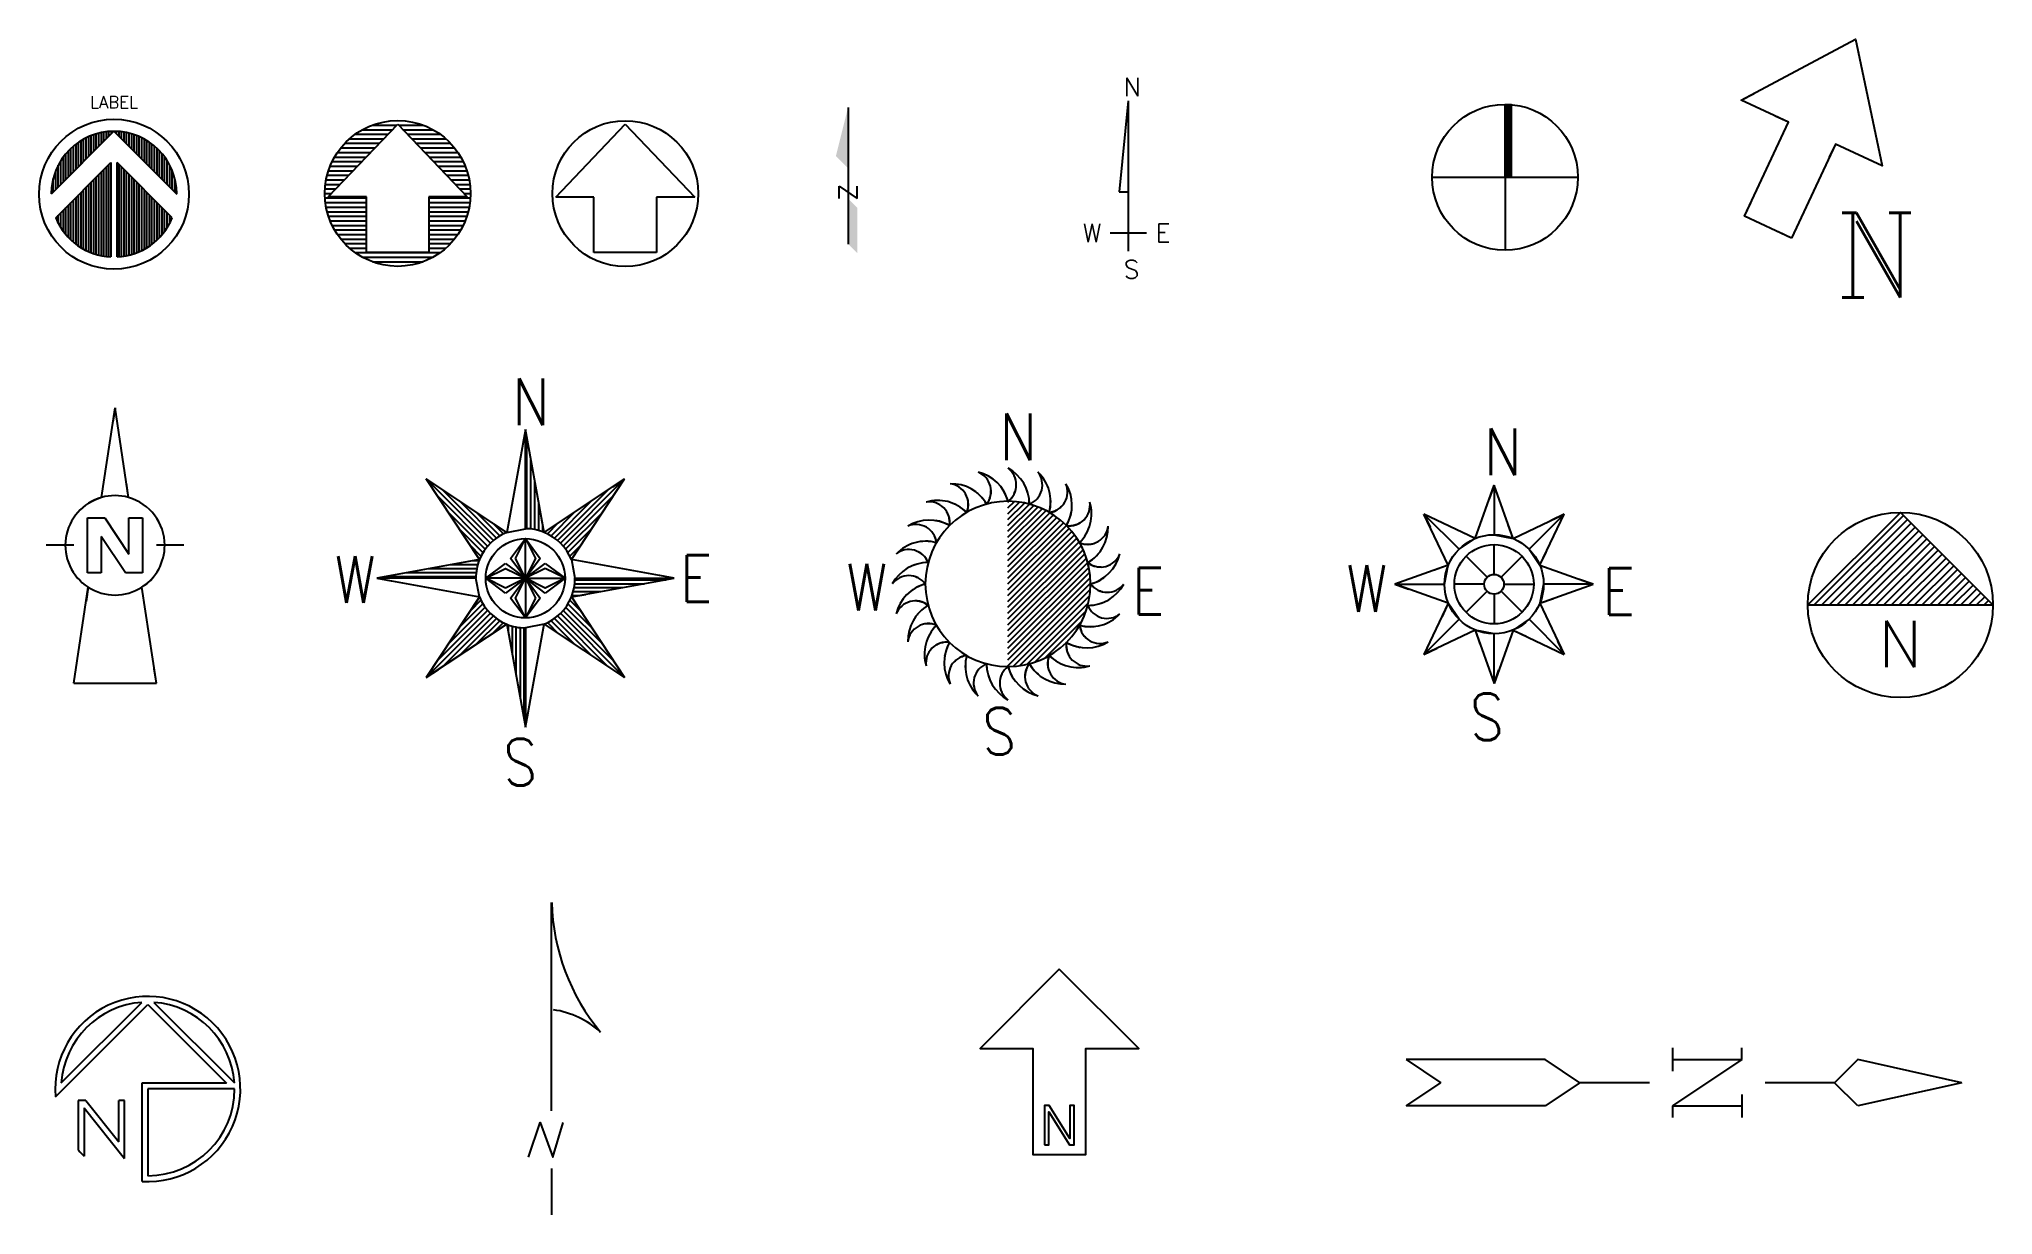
# Model space of a CAD drawing. Extents: x -0.5 to 12.9, y -7 to 1.1.
import ezdxf
from ezdxf.enums import TextEntityAlignment as Align

# ---------------------------------------------------------------- set-up
doc = ezdxf.new("R2010")
doc.units = 0
doc.header["$LTSCALE"] = 48
doc.header["$MEASUREMENT"] = 0
doc.linetypes.add('PTS_EXT', pattern=[999999, 0, -999999])
doc.layers.get('0').update_dxf_attribs({"linetype": 'CONTINUOUS'})
doc.styles.add('COMPLEX', font='COMPLEX')
doc.styles.add('SIMPLEX', font='SIMPLEX.SHX')
doc.styles.get("Standard").update_dxf_attribs({"font": 'simplex'})

# ---------------------------------------------------------------- blocks, each defined once
blk = doc.blocks.new('*X0')
at = {"color": 0}
for p, q in [((-47.4, 40), (-5.8, 40)), ((-45.1, 42.5), (-8.3, 42.5)), ((-42.6, 45), (-10.8, 45)), ((-39.8, 47.5), (-13.3, 47.5)), ((-36.7, 50), (-15.8, 50)), ((-33, 52.5), (-18.3, 52.5)), ((-28.6, 55), (-20.8, 55)), ((-58.7, 20), (14.2, 20)), ((-57.8, 22.5), (11.7, 22.5)), ((-56.7, 25), (9.2, 25)), ((-55.6, 27.5), (6.7, 27.5)), ((-54.3, 30), (4.2, 30)), ((-52.8, 32.5), (1.7, 32.5)), ((-51.2, 35), (-0.8, 35)), ((-49.4, 37.5), (-3.3, 37.5)), ((-61.8, 5), (29.2, 5)), ((-61.5, 7.5), (26.7, 7.5)), ((-61.2, 10), (24.2, 10)), ((-60.7, 12.5), (21.7, 12.5)), ((-60.2, 15), (19.2, 15)), ((-59.5, 17.5), (16.7, 17.5))]:
    blk.add_line(p, q, dxfattribs=at)
blk = doc.blocks.new('*X1')
at = {"color": 0}
for p, q in [((-61.8, -5), (29.2, -5)), ((-61.5, -7.5), (26.7, -7.5)), ((-61.2, -10), (24.2, -10)), ((-60.7, -12.5), (21.7, -12.5)), ((-60.2, -15), (19.2, -15)), ((-59.5, -17.5), (16.7, -17.5)), ((-58.7, -20), (14.2, -20)), ((-57.8, -22.5), (11.7, -22.5)), ((-56.7, -25), (9.2, -25)), ((-55.6, -27.5), (6.7, -27.5)), ((-54.3, -30), (4.2, -30)), ((-52.8, -32.5), (1.7, -32.5)), ((-51.2, -35), (-0.8, -35)), ((-49.4, -37.5), (-3.3, -37.5)), ((-47.4, -40), (-5.8, -40)), ((-45.1, -42.5), (-8.3, -42.5)), ((-42.6, -45), (-10.8, -45)), ((-39.8, -47.5), (-13.3, -47.5)), ((-36.7, -50), (-15.8, -50)), ((-33, -52.5), (-18.3, -52.5)), ((-28.6, -55), (-20.8, -55))]:
    blk.add_line(p, q, dxfattribs=at)
blk = doc.blocks.new('*X2')
at = {"color": 0}
for p, q in [((44.7, -17.5), (59.5, -17.5)), ((47.2, -15), (60.2, -15)), ((49.7, -12.5), (60.7, -12.5)), ((52.2, -10), (61.2, -10)), ((54.7, -7.5), (61.5, -7.5)), ((57.2, -5), (61.8, -5)), ((59.7, -2.5), (61.9, -2.5)), ((24.7, -37.5), (49.4, -37.5)), ((27.2, -35), (51.2, -35)), ((29.7, -32.5), (52.8, -32.5)), ((32.2, -30), (54.3, -30)), ((34.7, -27.5), (55.6, -27.5)), ((37.2, -25), (56.7, -25)), ((39.7, -22.5), (57.8, -22.5)), ((42.2, -20), (58.7, -20)), ((4.7, -57.5), (23.2, -57.5)), ((7.2, -55), (28.6, -55)), ((9.7, -52.5), (33, -52.5)), ((12.2, -50), (36.7, -50)), ((14.7, -47.5), (39.8, -47.5)), ((17.2, -45), (42.6, -45)), ((19.7, -42.5), (45.1, -42.5)), ((22.2, -40), (47.4, -40)), ((2.2, -60), (15.6, -60))]:
    blk.add_line(p, q, dxfattribs=at)
blk = doc.blocks.new('*X3')
at = {"color": 0}
for p, q in [((2.2, 60), (15.6, 60)), ((4.7, 57.5), (23.2, 57.5)), ((7.2, 55), (28.6, 55)), ((9.7, 52.5), (33, 52.5)), ((12.2, 50), (36.7, 50)), ((14.7, 47.5), (39.8, 47.5)), ((17.2, 45), (42.6, 45)), ((19.7, 42.5), (45.1, 42.5)), ((22.2, 40), (47.4, 40)), ((24.7, 37.5), (49.4, 37.5)), ((27.2, 35), (51.2, 35)), ((29.7, 32.5), (52.8, 32.5)), ((32.2, 30), (54.3, 30)), ((34.7, 27.5), (55.6, 27.5)), ((37.2, 25), (56.7, 25)), ((39.7, 22.5), (57.8, 22.5)), ((42.2, 20), (58.7, 20)), ((44.7, 17.5), (59.5, 17.5)), ((47.2, 15), (60.2, 15)), ((49.7, 12.5), (60.7, 12.5)), ((52.2, 10), (61.2, 10)), ((54.7, 7.5), (61.5, 7.5)), ((57.2, 5), (61.8, 5)), ((59.7, 2.5), (61.9, 2.5)), ((62, 0), (62.2, 0))]:
    blk.add_line(p, q, dxfattribs=at)
blk = doc.blocks.new('*X4')
at = {"color": 0}
for p, q in [((0.12, 0), (0.12, 23.92)), ((0.25, 0), (0.25, 23.92)), ((0.38, 0), (0.38, 23.92)), ((0.5, 0), (0.5, 23.92)), ((0.62, 0), (0.62, 23.92)), ((0.75, 0), (0.75, 23.92)), ((0.88, 0), (0.88, 23.92)), ((1, 0), (1, 23.92)), ((1.12, 0), (1.12, 23.92)), ((1.25, 0), (1.25, 23.92)), ((1.38, 0), (1.38, 23.92)), ((1.5, 0), (1.5, 23.92)), ((1.62, 0), (1.62, 23.92)), ((1.75, 0), (1.75, 23.92)), ((1.88, 0), (1.88, 23.92))]:
    blk.add_line(p, q, dxfattribs=at)

msp = doc.modelspace()

# ---------------------------------------------------------------- hatches: boundary and pattern name
at = {"true_color": 0x000000}
h = msp.add_hatch(dxfattribs=at)
h.set_pattern_fill('ANSI31', color=18, scale=0.3)
h.paths.add_polyline_path([(12.888, -2.817), (12.253, -2.182), (11.618, -2.817)])

# ---------------------------------------------------------------- linework, layer by layer
at = {"color": 18, "true_color": 0x000000}
for p, q in [((5.035, 0.595), (5.035, -0.342)), ((6.957, 0.641), (6.895, 0.016)), ((6.957, 0.641), (6.957, -0.39)), ((9.541, 0.616), (9.541, -0.384)), ((9.541, 0.616), (9.583, 0.616)), ((9.583, 0.616), (9.583, 0.116)), ((0, 0.432), (-0.431, 0.001)), ((0, 0.432), (0.431, 0.001)), ((1.469, -0.019), (1.946, 0.481)), ((1.654, 0.411), (1.879, 0.411)), ((1.704, 0.442), (1.909, 0.442)), ((1.772, 0.474), (1.939, 0.474)), ((1.946, 0.481), (2.422, -0.019)), ((1.953, 0.474), (2.12, 0.474)), ((1.982, 0.442), (2.188, 0.442)), ((2.012, 0.411), (2.237, 0.411)), ((3.03, -0.02), (3.507, 0.48)), ((3.507, 0.48), (3.983, -0.02)), ((1.532, 0.286), (1.76, 0.286)), ((1.555, 0.317), (1.79, 0.317)), ((1.583, 0.349), (1.82, 0.349)), ((1.615, 0.38), (1.849, 0.38)), ((2.042, 0.38), (2.276, 0.38)), ((2.072, 0.349), (2.309, 0.349)), ((2.102, 0.317), (2.336, 0.317)), ((2.131, 0.286), (2.359, 0.286)), ((-0.399, -0.162), (-0.021, 0.217)), ((-0.021, 0.217), (-0.021, -0.43)), ((0.399, -0.162), (0.021, 0.217)), ((0.021, -0.43), (0.021, 0.217)), ((1.471, 0.161), (1.641, 0.161)), ((1.482, 0.192), (1.671, 0.192)), ((1.496, 0.224), (1.7, 0.224)), ((1.513, 0.255), (1.73, 0.255)), ((2.161, 0.255), (2.379, 0.255)), ((2.191, 0.224), (2.395, 0.224)), ((2.221, 0.192), (2.409, 0.192)), ((2.25, 0.161), (2.421, 0.161)), ((1.446, 0.005), (1.492, 0.005)), ((1.447, 0.036), (1.522, 0.036)), ((1.45, 0.067), (1.552, 0.067)), ((1.455, 0.099), (1.581, 0.099)), ((1.462, 0.13), (1.611, 0.13)), ((2.28, 0.13), (2.43, 0.13)), ((2.31, 0.099), (2.437, 0.099)), ((2.34, 0.067), (2.442, 0.067)), ((2.369, 0.036), (2.445, 0.036)), ((2.399, 0.005), (2.446, 0.005)), ((4.973, 0.054), (5.098, -0.03)), ((4.973, -0.03), (4.973, 0.054)), ((5.098, -0.03), (5.098, 0.054)), ((6.895, 0.016), (6.957, 0.016)), ((9.041, 0.116), (10.041, 0.116)), ((1.447, -0.026), (1.731, -0.026)), ((1.45, -0.058), (1.731, -0.058)), ((1.455, -0.089), (1.731, -0.089)), ((1.462, -0.12), (1.731, -0.12)), ((1.731, -0.019), (1.469, -0.019)), ((1.731, -0.4), (1.731, -0.019)), ((2.422, -0.019), (2.16, -0.019)), ((2.16, -0.019), (2.16, -0.4)), ((2.16, -0.026), (2.445, -0.026)), ((2.16, -0.058), (2.442, -0.058)), ((2.16, -0.089), (2.437, -0.089)), ((2.16, -0.12), (2.43, -0.12)), ((3.292, -0.02), (3.03, -0.02)), ((3.292, -0.401), (3.292, -0.02)), ((3.983, -0.02), (3.721, -0.02)), ((3.721, -0.02), (3.721, -0.401)), ((1.471, -0.151), (1.731, -0.151)), ((1.482, -0.183), (1.731, -0.183)), ((1.496, -0.214), (1.731, -0.214)), ((1.513, -0.245), (1.731, -0.245)), ((2.16, -0.151), (2.421, -0.151)), ((2.16, -0.183), (2.409, -0.183)), ((2.16, -0.214), (2.395, -0.214)), ((2.16, -0.245), (2.379, -0.245)), ((6.832, -0.265), (7.082, -0.265)), ((1.532, -0.276), (1.731, -0.276)), ((1.555, -0.308), (1.731, -0.308)), ((1.583, -0.339), (1.731, -0.339)), ((1.615, -0.37), (1.731, -0.37)), ((1.654, -0.401), (2.237, -0.401)), ((2.16, -0.4), (1.731, -0.4)), ((2.16, -0.276), (2.359, -0.276)), ((2.16, -0.308), (2.336, -0.308)), ((2.16, -0.339), (2.309, -0.339)), ((2.16, -0.37), (2.276, -0.37)), ((3.721, -0.401), (3.292, -0.401)), ((1.704, -0.433), (2.188, -0.433)), ((1.772, -0.464), (2.12, -0.464)), ((12.253, -2.182), (11.618, -2.817)), ((12.888, -2.817), (12.253, -2.182)), ((11.618, -2.817), (12.888, -2.817))]:
    msp.add_line(p, q, dxfattribs=at)
at = {"color": 18, "linetype": 'Continuous', "true_color": 0x000000}
for p, q in [((-0.085, -2.081), (0.007, -1.464)), ((0.1, -2.081), (0.007, -1.464)), ((2.95, -2.319), (2.822, -1.613)), ((2.822, -2.294), (2.822, -1.613)), ((2.832, -2.294), (2.832, -1.67)), ((2.859, -2.296), (2.859, -1.819)), ((2.694, -2.319), (2.142, -1.953)), ((2.507, -2.505), (2.142, -1.953)), ((2.582, -2.393), (2.142, -1.953)), ((2.887, -2.3), (2.887, -1.969)), ((2.95, -2.319), (3.502, -1.953)), ((3.063, -2.393), (3.502, -1.953)), ((3.137, -2.505), (3.502, -1.953)), ((9.336, -2.361), (9.466, -1.995)), ((2.563, -2.413), (2.217, -2.067)), ((2.602, -2.375), (2.256, -2.029)), ((2.623, -2.358), (2.369, -2.104)), ((2.914, -2.306), (2.914, -2.118)), ((3.021, -2.358), (3.275, -2.104)), ((3.043, -2.375), (3.388, -2.029)), ((3.081, -2.413), (3.427, -2.067)), ((6.132, -2.112), (6.138, -2.106)), ((6.132, -2.152), (6.176, -2.108)), ((6.132, -2.192), (6.212, -2.112)), ((6.132, -2.232), (6.246, -2.118)), ((6.132, -2.272), (6.279, -2.126)), ((6.132, -2.312), (6.31, -2.135)), ((-0.181, -2.22), (-0.064, -2.22)), ((-0.181, -2.597), (-0.181, -2.22)), ((-0.064, -2.22), (0.102, -2.469)), ((0.102, -2.22), (0.196, -2.22)), ((0.102, -2.469), (0.102, -2.22)), ((0.196, -2.22), (0.196, -2.597)), ((2.546, -2.435), (2.293, -2.181)), ((2.646, -2.342), (2.483, -2.179)), ((2.671, -2.329), (2.597, -2.254)), ((2.941, -2.315), (2.941, -2.268)), ((2.973, -2.329), (3.047, -2.254)), ((2.998, -2.342), (3.161, -2.179)), ((3.098, -2.435), (3.352, -2.181)), ((6.132, -2.352), (6.339, -2.145)), ((6.132, -2.392), (6.367, -2.157)), ((6.132, -2.432), (6.394, -2.17)), ((6.132, -2.473), (6.42, -2.185)), ((6.132, -2.513), (6.445, -2.2)), ((6.132, -2.553), (6.468, -2.217)), ((6.132, -2.593), (6.491, -2.234)), ((6.132, -2.633), (6.512, -2.253)), ((6.132, -2.673), (6.533, -2.272)), ((9.152, -2.545), (8.985, -2.194)), ((9.596, -2.361), (9.947, -2.194)), ((-0.276, -2.408), (-0.465, -2.408)), ((-0.087, -2.348), (-0.087, -2.597)), ((0.079, -2.597), (-0.087, -2.348)), ((0.48, -2.408), (0.291, -2.408)), ((2.531, -2.458), (2.368, -2.295)), ((2.517, -2.483), (2.443, -2.408)), ((2.72, -2.498), (2.822, -2.362)), ((2.754, -2.498), (2.822, -2.362)), ((2.822, -2.362), (2.924, -2.498)), ((3.113, -2.458), (3.276, -2.295)), ((3.127, -2.483), (3.201, -2.408)), ((6.132, -2.713), (6.552, -2.293)), ((6.132, -2.753), (6.571, -2.314)), ((6.132, -2.793), (6.588, -2.337)), ((6.132, -2.833), (6.605, -2.36)), ((6.132, -2.873), (6.62, -2.385)), ((6.132, -2.913), (6.635, -2.411)), ((9.466, -2.607), (9.466, -2.403)), ((2.507, -2.505), (1.802, -2.634)), ((2.495, -2.542), (2.307, -2.542)), ((2.504, -2.515), (2.457, -2.515)), ((2.55, -2.634), (2.686, -2.532)), ((2.686, -2.532), (2.822, -2.634)), ((2.822, -2.634), (2.72, -2.498)), ((2.822, -2.634), (2.754, -2.498)), ((2.924, -2.498), (2.822, -2.634)), ((2.822, -2.634), (2.958, -2.532)), ((2.958, -2.532), (3.094, -2.634)), ((6.132, -2.953), (6.648, -2.438)), ((6.132, -2.993), (6.66, -2.466)), ((6.132, -3.034), (6.67, -2.495)), ((6.132, -3.074), (6.679, -2.526)), ((9.418, -2.627), (9.274, -2.482)), ((9.514, -2.627), (9.658, -2.482)), ((9.78, -2.545), (10.146, -2.675)), ((-0.087, -2.597), (-0.181, -2.597)), ((0.196, -2.597), (0.079, -2.597)), ((2.482, -2.634), (1.802, -2.634)), ((2.482, -2.623), (1.858, -2.623)), ((2.484, -2.596), (2.008, -2.596)), ((2.488, -2.569), (2.157, -2.569)), ((2.686, -2.702), (2.55, -2.634)), ((2.686, -2.736), (2.55, -2.634)), ((2.822, -2.634), (2.686, -2.702)), ((2.822, -2.634), (2.686, -2.736)), ((2.72, -2.77), (2.822, -2.634)), ((2.958, -2.566), (2.822, -2.634)), ((2.822, -2.634), (2.89, -2.77)), ((2.822, -2.634), (2.924, -2.77)), ((2.958, -2.736), (2.822, -2.634)), ((3.094, -2.634), (2.958, -2.566)), ((3.094, -2.634), (2.958, -2.736)), ((3.137, -2.762), (3.842, -2.634)), ((3.16, -2.671), (3.636, -2.671)), ((3.162, -2.634), (3.842, -2.634)), ((3.162, -2.644), (3.786, -2.644)), ((6.132, -3.114), (6.687, -2.559)), ((6.132, -3.154), (6.693, -2.593)), ((6.132, -3.194), (6.697, -2.629)), ((6.132, -3.234), (6.699, -2.667)), ((9.152, -2.805), (8.786, -2.675)), ((9.398, -2.675), (9.194, -2.675)), ((9.534, -2.675), (9.738, -2.675)), ((-0.276, -3.353), (-0.177, -2.695)), ((0.291, -3.353), (0.192, -2.695)), ((2.507, -2.762), (2.142, -3.314)), ((2.531, -2.809), (2.368, -2.972)), ((2.517, -2.784), (2.443, -2.859)), ((2.822, -2.906), (2.72, -2.77)), ((2.89, -2.77), (2.822, -2.906)), ((2.924, -2.77), (2.822, -2.906)), ((3.113, -2.809), (3.276, -2.972)), ((3.127, -2.784), (3.201, -2.859)), ((3.137, -2.762), (3.502, -3.314)), ((3.141, -2.753), (3.188, -2.753)), ((3.149, -2.725), (3.337, -2.725)), ((3.156, -2.698), (3.487, -2.698)), ((6.168, -3.239), (6.698, -2.708)), ((6.212, -3.234), (6.693, -2.753)), ((6.262, -3.225), (6.684, -2.802)), ((9.418, -2.723), (9.274, -2.867)), ((9.466, -2.743), (9.466, -2.947)), ((9.658, -2.867), (9.514, -2.723)), ((9.78, -2.805), (9.947, -3.156)), ((2.582, -2.874), (2.142, -3.314)), ((2.563, -2.854), (2.217, -3.2)), ((2.602, -2.892), (2.256, -3.238)), ((2.546, -2.832), (2.293, -3.086)), ((2.623, -2.909), (2.369, -3.163)), ((2.646, -2.925), (2.483, -3.088)), ((2.671, -2.938), (2.597, -3.013)), ((2.973, -2.938), (3.047, -3.013)), ((2.998, -2.925), (3.161, -3.088)), ((3.021, -2.909), (3.275, -3.163)), ((3.043, -2.892), (3.388, -3.238)), ((3.063, -2.874), (3.502, -3.314)), ((3.081, -2.854), (3.427, -3.2)), ((3.098, -2.832), (3.352, -3.086)), ((6.318, -3.208), (6.667, -2.859)), ((6.388, -3.179), (6.638, -2.928)), ((2.694, -2.948), (2.142, -3.314)), ((2.694, -2.948), (2.822, -3.654)), ((2.703, -2.952), (2.703, -2.999)), ((2.73, -2.961), (2.73, -3.149)), ((2.757, -2.967), (2.757, -3.298)), ((2.785, -2.971), (2.785, -3.448)), ((2.812, -2.973), (2.812, -3.597)), ((2.822, -2.974), (2.822, -3.654)), ((2.95, -2.948), (3.502, -3.314)), ((6.532, -3.074), (6.533, -3.073)), ((9.336, -2.989), (8.985, -3.156)), ((9.596, -2.989), (9.466, -3.355)), ((-0.276, -3.353), (0.291, -3.353))]:
    msp.add_line(p, q, dxfattribs=at)
at = {"color": 18, "linetype": 'ByBlock', "true_color": 0x000000}
for p, q in [((3.002, -6.285), (3.002, -4.857)), ((-0.401, -6.19), (0.232, -5.557)), ((-0.362, -6.095), (0.191, -5.542)), ((0.232, -5.557), (0.771, -6.096)), ((0.273, -5.542), (0.826, -6.095)), ((10.69, -5.855), (10.69, -6.014)), ((11.166, -5.935), (11.166, -5.855)), ((8.864, -5.935), (9.102, -6.093)), ((9.817, -5.935), (8.864, -5.935)), ((10.055, -6.093), (9.817, -5.935)), ((11.166, -5.935), (10.69, -6.252)), ((10.69, -5.935), (11.166, -5.935)), ((11.96, -5.935), (11.801, -6.093)), ((12.674, -6.093), (11.96, -5.935)), ((0.771, -6.096), (0.192, -6.096)), ((0.192, -6.096), (0.192, -6.77)), ((0.827, -6.136), (0.232, -6.136)), ((0.232, -6.136), (0.232, -6.731)), ((8.864, -6.252), (9.102, -6.093)), ((10.055, -6.093), (9.817, -6.252)), ((10.531, -6.093), (10.055, -6.093)), ((11.801, -6.093), (11.325, -6.093)), ((11.96, -6.252), (11.801, -6.093)), ((12.674, -6.093), (11.96, -6.252)), ((-0.245, -6.215), (-0.245, -6.556)), ((-0.194, -6.215), (-0.245, -6.215)), ((-0.205, -6.265), (0.073, -6.612)), ((-0.205, -6.265), (-0.205, -6.597)), ((-0.194, -6.215), (0.033, -6.499)), ((0.033, -6.499), (0.033, -6.215)), ((0.073, -6.215), (0.033, -6.215)), ((0.073, -6.612), (0.073, -6.215)), ((9.817, -6.252), (8.864, -6.252)), ((10.69, -6.252), (10.69, -6.332)), ((10.69, -6.252), (11.166, -6.252)), ((11.166, -6.173), (11.166, -6.332)), ((3.002, -6.682), (3.002, -7))]:
    msp.add_line(p, q, dxfattribs=at)
at = {"color": 18, "linetype": 'PTS_EXT', "true_color": 0x000000}
for points in [[(11.506, -0.301), (11.184, -0.15), (11.485, 0.494), (11.162, 0.644), (11.946, 1.064), (12.129, 0.194), (11.807, 0.344)], [(2.142, -1.953), (2.507, -2.505), (1.802, -2.634), (2.507, -2.762), (2.142, -3.314), (2.694, -2.948), (2.822, -3.654), (2.95, -2.948), (3.502, -3.314), (3.137, -2.762), (3.842, -2.634), (3.137, -2.505), (3.502, -1.953), (2.95, -2.319), (2.822, -1.613), (2.694, -2.319)], [(9.466, -1.995), (9.336, -2.361), (8.985, -2.194), (9.152, -2.545), (8.786, -2.675), (9.152, -2.805), (8.985, -3.156), (9.336, -2.989), (9.466, -3.355), (9.596, -2.989), (9.947, -3.156), (9.78, -2.805), (10.146, -2.675), (9.78, -2.545), (9.947, -2.194), (9.596, -2.361)]]:
    msp.add_lwpolyline(points, close=True, dxfattribs=at)
at = {"color": 18, "true_color": 0x000000}
for points in [[(11.506, -0.301), (11.184, -0.15), (11.485, 0.494), (11.162, 0.644), (11.946, 1.064), (12.129, 0.194), (11.807, 0.344)], [(9.541, 0.116), (9.541, 0.615), (9.583, 0.615), (9.583, 0.116)]]:
    msp.add_lwpolyline(points, close=True, dxfattribs=at)
at = {"color": 18, "linetype": 'PTS_EXT', "true_color": 0x000000}
for points in [[(0.1, -2.081), (0.007, -1.464), (-0.085, -2.081, 0.645783), (-0.177, -2.695), (-0.276, -3.353), (0.291, -3.353), (0.192, -2.695, 0.645757), (0.1, -2.081)], [(5.339, -2.673, -0.499999), (5.565, -2.673, 0.276216), (5.366, -2.878, -0.499922), (5.585, -2.82, 0.276361), (5.445, -3.07, -0.499885), (5.641, -2.956, 0.276323), (5.571, -3.234, -0.499958), (5.731, -3.074, 0.276315), (5.735, -3.36, -0.499903), (5.849, -3.164, 0.276286), (5.927, -3.439, -0.499998), (5.985, -3.22, 0.276381), (6.132, -3.466, -0.499945), (6.132, -3.24, 0.27624), (6.337, -3.439, -0.499999), (6.279, -3.22, 0.276244), (6.529, -3.36, -0.500007), (6.415, -3.164, 0.27631), (6.693, -3.234, -0.499999), (6.533, -3.074, 0.276242), (6.819, -3.07, -0.499999), (6.623, -2.956, 0.276346), (6.898, -2.878, -0.500079), (6.679, -2.82, 0.276329), (6.925, -2.673, -0.499999), (6.699, -2.673, 0.276409), (6.898, -2.468, -0.499999), (6.679, -2.526, 0.276385), (6.819, -2.276, -0.499999), (6.623, -2.39, 0.276375), (6.693, -2.112, -0.499999), (6.533, -2.272, 0.27635), (6.529, -1.986, -0.499999), (6.415, -2.182, 0.276333), (6.337, -1.907, -0.499979), (6.279, -2.126, 0.276268), (6.132, -1.88, -0.499999), (6.132, -2.106, 0.276319), (5.927, -1.907, -0.499999), (5.985, -2.126, 0.276491), (5.735, -1.986, -0.499999), (5.849, -2.182, 0.276545), (5.571, -2.112, -0.499967), (5.731, -2.272, 0.276311), (5.445, -2.276, -0.499993), (5.641, -2.39, 0.2764), (5.366, -2.468, -0.499999), (5.585, -2.526, 0.27624), (5.339, -2.673)]]:
    msp.add_lwpolyline(points, format="xyb", close=True, dxfattribs=at)
at = {"color": 18, "linetype": 'Continuous', "true_color": 0x000000}
for points in [[(2.822, -1.613), (2.694, -2.319), (2.822, -2.294), (2.822, -1.613)], [(9.466, -1.995), (9.466, -2.335), (9.596, -2.361), (9.466, -1.995)], [(8.985, -2.194), (9.226, -2.434), (9.336, -2.361), (8.985, -2.194)], [(9.947, -2.194), (9.707, -2.434), (9.78, -2.545), (9.947, -2.194)], [(2.822, -2.634), (2.822, -2.362), (2.89, -2.498), (2.822, -2.634)], [(3.842, -2.634), (3.137, -2.505), (3.162, -2.634), (3.842, -2.634)], [(8.786, -2.675), (9.126, -2.675), (9.152, -2.545), (8.786, -2.675)], [(1.802, -2.634), (2.507, -2.762), (2.482, -2.634), (1.802, -2.634)], [(2.822, -2.634), (2.55, -2.634), (2.686, -2.566), (2.822, -2.634)], [(2.822, -2.634), (2.822, -2.906), (2.754, -2.77), (2.822, -2.634)], [(2.822, -2.634), (3.094, -2.634), (2.958, -2.702), (2.822, -2.634)], [(10.146, -2.675), (9.806, -2.675), (9.78, -2.805), (10.146, -2.675)], [(8.985, -3.156), (9.226, -2.915), (9.152, -2.805), (8.985, -3.156)], [(9.947, -3.156), (9.707, -2.915), (9.596, -2.989), (9.947, -3.156)], [(2.822, -3.654), (2.95, -2.948), (2.822, -2.974), (2.822, -3.654)], [(9.466, -3.355), (9.466, -3.015), (9.336, -2.989), (9.466, -3.355)]]:
    msp.add_lwpolyline(points, close=True, dxfattribs=at)
at = {"color": 18, "linetype": 'ByBlock', "true_color": 0x000000}
for points in [[(6.484, -5.315), (5.94, -5.859), (6.303, -5.859), (6.303, -6.585), (6.666, -6.585), (6.666, -5.859), (7.029, -5.859), (6.484, -5.315)], [(2.843, -6.603), (2.923, -6.365), (3.011, -6.603), (3.082, -6.365)]]:
    msp.add_lwpolyline(points, dxfattribs=at)
msp.add_lwpolyline([(6.383, -6.52), (6.411, -6.52), (6.411, -6.294), (6.553, -6.52), (6.585, -6.52), (6.585, -6.25), (6.557, -6.25), (6.557, -6.476), (6.415, -6.25), (6.383, -6.25)], close=True, dxfattribs=at)
at = {"color": 18, "true_color": 0x000000}
for centre, radius in [((9.541, 0.116), 0.5), ((0, 0), 0.514), ((1.946, 0.005), 0.5), ((3.507, 0.004), 0.5), ((12.253, -2.817), 0.635)]:
    msp.add_circle(centre, radius, dxfattribs=at)
at = {"color": 18, "linetype": 'Continuous', "true_color": 0x000000}
for centre, radius in [((2.822, -2.634), 0.272), ((9.466, -2.675), 0.34), ((9.466, -2.675), 0.272), ((9.466, -2.675), 0.068)]:
    msp.add_circle(centre, radius, dxfattribs=at)
at = {"color": 18, "true_color": 0x000000}
for start, end in [(90, 179.8055), (0.1945, 90), (202.0353, 267.2265), (272.7735, 337.9647)]:
    msp.add_arc((0, 0), 0.431, start, end, dxfattribs=at)
at = {"color": 18, "linetype": 'Continuous', "true_color": 0x000000}
for centre, radius, start, end in [((5.718, -2.127), 0.142, 336.87, 83.1301), ((5.744, -2.265), 0.279, 29.9111, 91.7003), ((5.874, -2.038), 0.142, 321.87, 68.1301), ((5.863, -2.178), 0.279, 14.9111, 76.7003), ((6.047, -1.993), 0.142, 306.87, 53.1301), ((6, -2.125), 0.279, 359.911, 61.7003), ((6.226, -1.994), 0.142, 291.87, 38.13), ((6.146, -2.11), 0.279, 344.911, 46.7003), ((6.399, -2.042), 0.142, 276.87, 23.13), ((6.292, -2.132), 0.279, 329.911, 31.7003), ((0.007, -2.408), 0.341, 105.763, 237.175), ((0.007, -2.408), 0.341, 74.2366, 105.763), ((0.007, -2.408), 0.341, 0, 74.2366), ((6.132, -2.673), 0.567, 90, 270), ((5.651, -2.379), 0.279, 44.9111, 106.7), ((5.591, -2.252), 0.142, 351.87, 98.1301), ((6.132, -2.673), 0.567, 0, 90), ((6.553, -2.132), 0.142, 261.87, 8.13), ((6.426, -2.192), 0.279, 314.911, 16.7003), ((5.592, -2.514), 0.279, 59.9111, 121.7), ((5.501, -2.407), 0.142, 6.8699, 113.13), ((6.679, -2.259), 0.142, 246.87, 353.13), ((6.54, -2.285), 0.279, 299.911, 1.7003), ((0.007, -2.408), 0.341, 302.825, 0), ((2.822, -2.634), 0.34, 112.151, 157.849), ((2.822, -2.634), 0.34, 67.8485, 90), ((2.822, -2.634), 0.34, 22.1515, 67.8486), ((5.569, -2.659), 0.279, 74.9111, 136.7), ((2.822, -2.634), 0.34, 157.849, 180), ((5.584, -2.805), 0.279, 89.9111, 151.7), ((5.453, -2.579), 0.142, 21.8699, 128.13), ((6.767, -2.415), 0.142, 231.87, 338.13), ((6.627, -2.403), 0.279, 284.911, 346.7), ((2.822, -2.634), 0.34, 337.849, 0), ((5.452, -2.758), 0.142, 36.8699, 143.13), ((5.637, -2.942), 0.279, 104.911, 166.7), ((6.132, -2.673), 0.567, 270, 0), ((6.68, -2.541), 0.279, 269.911, 331.7), ((6.812, -2.588), 0.142, 216.87, 323.13), ((0.007, -2.408), 0.341, 237.175, 302.825), ((2.822, -2.634), 0.34, 202.151, 247.849), ((2.822, -2.634), 0.34, 292.151, 337.849), ((5.497, -2.931), 0.142, 51.8699, 158.13), ((5.724, -3.061), 0.279, 119.911, 181.7), ((5.586, -3.087), 0.142, 66.8699, 173.13), ((6.695, -2.687), 0.279, 254.911, 316.7), ((6.811, -2.767), 0.142, 201.87, 308.13), ((2.822, -2.634), 0.34, 247.849, 270), ((5.838, -3.154), 0.279, 134.911, 196.7), ((5.711, -3.214), 0.142, 81.8699, 188.13), ((5.973, -3.213), 0.279, 149.911, 211.7), ((6.673, -3.094), 0.142, 171.87, 278.13), ((6.673, -2.832), 0.279, 239.911, 301.7), ((6.764, -2.939), 0.142, 186.87, 293.13), ((5.866, -3.304), 0.142, 96.8699, 203.13), ((6.118, -3.236), 0.279, 164.911, 226.7), ((6.546, -3.219), 0.142, 156.87, 263.13), ((6.613, -2.967), 0.279, 224.911, 286.7), ((6.038, -3.352), 0.142, 111.87, 218.13), ((6.264, -3.221), 0.279, 179.911, 241.7), ((6.217, -3.353), 0.142, 126.87, 233.13), ((6.402, -3.168), 0.279, 194.911, 256.7), ((6.39, -3.308), 0.142, 141.87, 248.13), ((6.521, -3.081), 0.279, 209.911, 271.7)]:
    msp.add_arc(centre, radius, start, end, dxfattribs=at)
at = {"color": 18, "linetype": 'ByBlock', "true_color": 0x000000}
for centre, radius, start, end in [((4.447, -4.821), 1.445, 181.4281, 219.8369), ((0.232, -6.136), 0.635, 266.4167, 184.8638), ((0.232, -6.136), 0.595, 93.9596, 176.0404), ((0.232, -6.136), 0.595, 3.9596, 86.0404), ((2.929, -6.188), 0.601, 47.2564, 81.7751), ((0.232, -6.136), 0.595, 270, 0), ((0.232, -6.136), 0.635, 221.4096, 226.5675)]:
    msp.add_arc(centre, radius, start, end, dxfattribs=at)
at = {"color": 18, "true_color": 0x000000}
for points in [[(5.035, 0.595), (4.952, 0.262), (5.035, 0.179)], [(5.035, -0.03), (5.035, -0.342), (5.098, -0.092), (5.098, -0.405)]]:
    msp.add_solid(points, dxfattribs=at)

# ---------------------------------------------------------------- block references
at = {"color": 18, "true_color": 0x000000, "xscale": 0.02083333333333333, "yscale": 0.02083333333333333, "zscale": 0.02083333333333333}
msp.add_blockref('*X4', (9.541, 0.116), dxfattribs=at)
at = {"color": 18, "true_color": 0x000000, "xscale": 0.006944444444444444, "yscale": 0.006944444444444444, "zscale": 0.006944444444444444, "rotation": 90}
for name in ['*X3', '*X2', '*X0', '*X1']:
    msp.add_blockref(name, (0, 0), dxfattribs=at)

# ---------------------------------------------------------------- texts
at = {"color": 18, "true_color": 0x000000}
for s, height, style, p in [('N', 0.125, 'SIMPLEX', (6.926, 0.672)), ('N', 0.58, 'COMPLEX', (11.803, -0.709)), ('W', 0.125, 'SIMPLEX', (6.645, -0.328)), ('E', 0.125, 'SIMPLEX', (7.145, -0.328)), ('S', 0.125, 'SIMPLEX', (6.926, -0.578))]:
    msp.add_text(s, height=height, dxfattribs=dict(at, style=style)).set_placement(p)
at = {"color": 18, "linetype": 'Continuous', "true_color": 0x000000, "width": 0.85}
for s, rotation, p in [('N', 0, (2.732, -1.583)), ('N', 0, (6.075, -1.823)), ('N', 0, (9.398, -1.927)), ('S', 180, (9.534, -3.423)), ('S', 180, (6.189, -3.523)), ('S', 180, (2.904, -3.734))]:
    msp.add_text(s, height=0.32, rotation=rotation, dxfattribs=at).set_placement(p)
for s, p in [('W', (1.514, -2.802)), ('E', (3.882, -2.796)), ('W', (5.024, -2.854)), ('W', (8.454, -2.865)), ('E', (6.982, -2.883)), ('E', (10.21, -2.885))]:
    msp.add_text(s, height=0.32, dxfattribs=at).set_placement(p)
at = {"color": 18, "true_color": 0x000000}
msp.add_text('N', height=0.318, dxfattribs=at).set_placement((12.253, -3.244), align=Align.CENTER)
at = {"color": 18, "true_color": 0x000000, "flags": 8}
msp.add_attdef('LABEL', text='NORTH', height=0.0833, dxfattribs=at).set_placement((0, 0.631), align=Align.MIDDLE)

doc.saveas('drawing.dxf')
